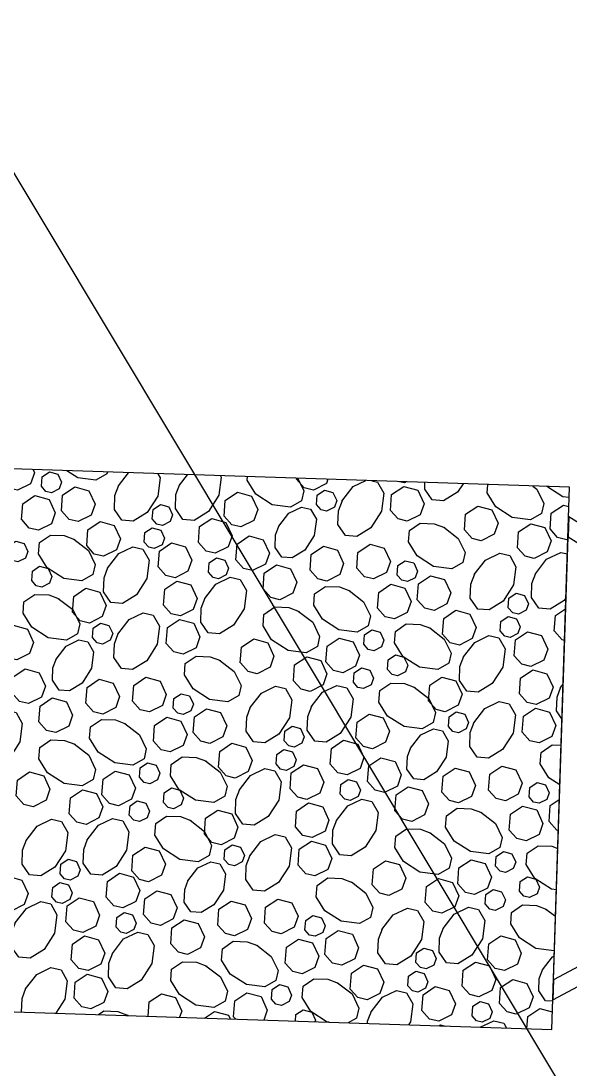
# Model space of a CAD drawing. Header units: feet. Extents: x 10084 to 13321, y 3329 to 8503.
# Drawn here: x 12049.99 to 12060.1, y 6841.64 to 6860.95 of the extents above; entities that cross this region are included whole.
import ezdxf

# ---------------------------------------------------------------- set-up
doc = ezdxf.new("R2010")
doc.units = ezdxf.units.FT
doc.header["$LTSCALE"] = 40
doc.header["$MEASUREMENT"] = 0
for name, color, linetype in [('CONT-L', 55, 'Continuous'), ('INLET', 4, 'Continuous'), ('STORM', 2, 'Continuous')]:
    doc.layers.add(name, color=color, linetype=linetype)

msp = doc.modelspace()

# ---------------------------------------------------------------- linework, layer by layer
at = {"layer": 'CONT-L', "color": 5, "elevation": 558}
msp.add_lwpolyline([(12046.871, 6863.136), (12071.887, 6821.376)], dxfattribs=at)
at = {"layer": 'INLET', "color": 5, "flags": 128}
msp.add_lwpolyline([(12059.796, 6843.278), (12059.784, 6842.909), (12064.347, 6845.346), (12064.773, 6845.332), (12064.897, 6849.063), (12064.47, 6849.077), (12060.078, 6851.81), (12060.066, 6851.441), (12064.458, 6848.708), (12064.359, 6845.715), (12059.796, 6843.278), (12060.066, 6851.441)], dxfattribs=at)
at = {"layer": 'STORM', "color": 5, "flags": 128}
msp.add_lwpolyline([(12040.107, 6853.017), (12039.777, 6843.023), (12059.766, 6842.362), (12060.096, 6852.357)], close=True, dxfattribs=at)
for points in [[(12050.213, 6852.683), (12050.24, 6852.626), (12050.167, 6852.422), (12049.93, 6852.304), (12049.761, 6852.344), (12049.62, 6852.502)], [(12050.367, 6852.375), (12050.38, 6852.55), (12050.514, 6852.641), (12050.669, 6852.598), (12050.738, 6852.45), (12050.695, 6852.328), (12050.553, 6852.257), (12050.451, 6852.281), (12050.367, 6852.375)], [(12051.582, 6852.638), (12051.575, 6852.605), (12051.371, 6852.489), (12051.036, 6852.532), (12050.833, 6852.663)], [(12052.51, 6852.607), (12052.554, 6852.531), (12052.511, 6852.196), (12052.316, 6851.893), (12052.058, 6851.733), (12051.849, 6851.75), (12051.712, 6851.95), (12051.721, 6852.207), (12051.792, 6852.396)], [(12051.786, 6852.383), (12051.972, 6852.625)], [(12053.666, 6852.569), (12053.68, 6852.546), (12053.636, 6852.211), (12053.442, 6851.908), (12053.183, 6851.748), (12052.975, 6851.766), (12052.837, 6851.965), (12052.846, 6852.222), (12052.918, 6852.412)], [(12052.911, 6852.398), (12053.058, 6852.589)], [(12055.089, 6852.522), (12055.2, 6852.292), (12055.158, 6852.108), (12054.954, 6851.992), (12054.618, 6852.035), (12054.316, 6852.23), (12054.156, 6852.488), (12054.161, 6852.553)], [(12050.735, 6851.923), (12050.758, 6852.214), (12050.98, 6852.364), (12051.24, 6852.293), (12051.355, 6852.046), (12051.283, 6851.843), (12051.045, 6851.724), (12050.876, 6851.765), (12050.735, 6851.922)], [(12055.068, 6852.506), (12055.069, 6852.523)], [(12055.643, 6852.504), (12055.615, 6852.426), (12055.378, 6852.307), (12055.209, 6852.348), (12055.068, 6852.506)], [(12056.453, 6852.477), (12056.556, 6852.454), (12056.672, 6852.25), (12056.628, 6851.915), (12056.434, 6851.612), (12056.175, 6851.452), (12055.967, 6851.47), (12055.829, 6851.669), (12055.838, 6851.926), (12055.91, 6852.115)], [(12055.903, 6852.102), (12056.11, 6852.37), (12056.34, 6852.481)], [(12056.795, 6851.931), (12056.817, 6852.223), (12057.04, 6852.373), (12057.299, 6852.302), (12057.414, 6852.055), (12057.342, 6851.852), (12057.105, 6851.733), (12056.936, 6851.774), (12056.795, 6851.931)], [(12057.088, 6852.456), (12057.054, 6852.439), (12056.963, 6852.46)], [(12058.132, 6852.422), (12058.032, 6852.266), (12057.774, 6852.106), (12057.565, 6852.123), (12057.428, 6852.323), (12057.432, 6852.445)], [(12059.419, 6852.379), (12059.493, 6852.322), (12059.619, 6852.061), (12059.577, 6851.876), (12059.373, 6851.76), (12059.038, 6851.803), (12058.735, 6851.998), (12058.576, 6852.256), (12058.588, 6852.407)], [(12060.09, 6852.166), (12059.972, 6852.181), (12059.677, 6852.37)], [(12050.003, 6851.764), (12050.026, 6852.055), (12050.249, 6852.206), (12050.508, 6852.135), (12050.623, 6851.888), (12050.551, 6851.685), (12050.313, 6851.566), (12050.144, 6851.606), (12050.004, 6851.764)], [(12053.731, 6851.824), (12053.753, 6852.115), (12053.977, 6852.266), (12054.236, 6852.195), (12054.351, 6851.948), (12054.279, 6851.744), (12054.041, 6851.626), (12053.872, 6851.666), (12053.731, 6851.824)], [(12055.435, 6852.038), (12055.448, 6852.213), (12055.582, 6852.303), (12055.737, 6852.26), (12055.806, 6852.112), (12055.763, 6851.99), (12055.621, 6851.919), (12055.52, 6851.943), (12055.435, 6852.038)], [(12052.41, 6851.774), (12052.424, 6851.949), (12052.558, 6852.039), (12052.713, 6851.997), (12052.782, 6851.849), (12052.739, 6851.727), (12052.596, 6851.655), (12052.495, 6851.68), (12052.41, 6851.774)], [(12054.739, 6851.639), (12054.925, 6851.88), (12055.16, 6851.993), (12055.326, 6851.956), (12055.431, 6851.772), (12055.392, 6851.47), (12055.217, 6851.198), (12054.984, 6851.054), (12054.796, 6851.07), (12054.673, 6851.249), (12054.681, 6851.48), (12054.745, 6851.651)], [(12058.158, 6851.571), (12058.181, 6851.862), (12058.404, 6852.012), (12058.663, 6851.941), (12058.778, 6851.695), (12058.706, 6851.491), (12058.468, 6851.373), (12058.3, 6851.413), (12058.159, 6851.571)], [(12059.735, 6851.589), (12059.757, 6851.88), (12059.98, 6852.03), (12060.084, 6852.001)], [(12053.26, 6851.34), (12053.282, 6851.632), (12053.506, 6851.782), (12053.765, 6851.711), (12053.88, 6851.464), (12053.808, 6851.261), (12053.57, 6851.142), (12053.401, 6851.182), (12053.26, 6851.34)], [(12051.201, 6851.284), (12051.224, 6851.576), (12051.447, 6851.726), (12051.706, 6851.655), (12051.821, 6851.408), (12051.749, 6851.205), (12051.511, 6851.086), (12051.342, 6851.126), (12051.201, 6851.285)], [(12052.261, 6851.346), (12052.275, 6851.521), (12052.408, 6851.611), (12052.564, 6851.569), (12052.633, 6851.421), (12052.59, 6851.299), (12052.447, 6851.228), (12052.346, 6851.252), (12052.261, 6851.347)], [(12057.777, 6851.621), (12058.045, 6851.415), (12058.171, 6851.154), (12058.129, 6850.969), (12057.925, 6850.853), (12057.59, 6850.896), (12057.287, 6851.091), (12057.128, 6851.349), (12057.145, 6851.558), (12057.344, 6851.695), (12057.601, 6851.686), (12057.791, 6851.614)], [(12059.135, 6851.244), (12059.157, 6851.536), (12059.38, 6851.686), (12059.639, 6851.615), (12059.754, 6851.368), (12059.682, 6851.165), (12059.445, 6851.046), (12059.276, 6851.086), (12059.135, 6851.244)], [(12060.064, 6851.4), (12060.044, 6851.39), (12059.875, 6851.431), (12059.735, 6851.589)], [(12050.965, 6851.402), (12051.233, 6851.195), (12051.359, 6850.934), (12051.317, 6850.749), (12051.113, 6850.633), (12050.778, 6850.676), (12050.475, 6850.871), (12050.315, 6851.129), (12050.333, 6851.338), (12050.532, 6851.475), (12050.789, 6851.467), (12050.979, 6851.395)], [(12053.948, 6851.019), (12053.971, 6851.311), (12054.194, 6851.461), (12054.453, 6851.39), (12054.568, 6851.143), (12054.496, 6850.94), (12054.258, 6850.821), (12054.09, 6850.861), (12053.949, 6851.019)], [(12049.748, 6851.101), (12049.762, 6851.276), (12049.896, 6851.366), (12050.051, 6851.323), (12050.12, 6851.175), (12050.077, 6851.053), (12049.934, 6850.982), (12049.833, 6851.006), (12049.748, 6851.101)], [(12051.586, 6850.867), (12051.793, 6851.134), (12052.054, 6851.26), (12052.238, 6851.218), (12052.354, 6851.014), (12052.311, 6850.679), (12052.117, 6850.376), (12051.859, 6850.217), (12051.649, 6850.234), (12051.512, 6850.433), (12051.521, 6850.69), (12051.593, 6850.88)], [(12052.52, 6850.889), (12052.542, 6851.18), (12052.765, 6851.331), (12053.024, 6851.26), (12053.139, 6851.013), (12053.067, 6850.81), (12052.829, 6850.691), (12052.661, 6850.731), (12052.52, 6850.889)], [(12055.315, 6850.828), (12055.337, 6851.119), (12055.56, 6851.269), (12055.819, 6851.198), (12055.934, 6850.951), (12055.862, 6850.748), (12055.625, 6850.629), (12055.456, 6850.67), (12055.315, 6850.828)], [(12056.174, 6850.865), (12056.197, 6851.157), (12056.42, 6851.307), (12056.679, 6851.236), (12056.794, 6850.989), (12056.722, 6850.786), (12056.484, 6850.667), (12056.315, 6850.708), (12056.175, 6850.865)], [(12053.443, 6850.791), (12053.457, 6850.966), (12053.59, 6851.056), (12053.746, 6851.013), (12053.815, 6850.866), (12053.772, 6850.744), (12053.629, 6850.672), (12053.528, 6850.697), (12053.443, 6850.791)], [(12056.921, 6850.739), (12056.934, 6850.914), (12057.068, 6851.004), (12057.224, 6850.962), (12057.293, 6850.814), (12057.249, 6850.691), (12057.107, 6850.62), (12057.006, 6850.644), (12056.921, 6850.739)], [(12058.34, 6850.747), (12058.547, 6851.014), (12058.808, 6851.141), (12058.992, 6851.098), (12059.108, 6850.894), (12059.065, 6850.559), (12058.871, 6850.256), (12058.612, 6850.097), (12058.403, 6850.114), (12058.266, 6850.314), (12058.275, 6850.57), (12058.347, 6850.76)], [(12059.466, 6850.762), (12059.672, 6851.03), (12059.933, 6851.156), (12060.056, 6851.128)], [(12050.188, 6850.638), (12050.201, 6850.813), (12050.335, 6850.903), (12050.491, 6850.86), (12050.56, 6850.712), (12050.517, 6850.59), (12050.374, 6850.519), (12050.273, 6850.543), (12050.188, 6850.638)], [(12054.45, 6850.485), (12054.472, 6850.776), (12054.695, 6850.926), (12054.954, 6850.855), (12055.069, 6850.608), (12054.997, 6850.405), (12054.76, 6850.286), (12054.591, 6850.327), (12054.45, 6850.485)], [(12052.617, 6850.186), (12052.639, 6850.477), (12052.862, 6850.628), (12053.121, 6850.557), (12053.236, 6850.31), (12053.164, 6850.106), (12052.926, 6849.988), (12052.758, 6850.028), (12052.617, 6850.186)], [(12053.375, 6850.305), (12053.581, 6850.573), (12053.842, 6850.699), (12054.027, 6850.657), (12054.143, 6850.453), (12054.1, 6850.118), (12053.905, 6849.815), (12053.647, 6849.655), (12053.438, 6849.672), (12053.301, 6849.872), (12053.31, 6850.128), (12053.381, 6850.318)], [(12057.29, 6850.286), (12057.312, 6850.577), (12057.535, 6850.728), (12057.794, 6850.657), (12057.909, 6850.41), (12057.837, 6850.207), (12057.6, 6850.088), (12057.431, 6850.128), (12057.29, 6850.286)], [(12060.029, 6850.323), (12059.996, 6850.272), (12059.738, 6850.112), (12059.529, 6850.129), (12059.392, 6850.329), (12059.4, 6850.585), (12059.472, 6850.775)], [(12050.941, 6850.055), (12050.963, 6850.346), (12051.186, 6850.496), (12051.445, 6850.425), (12051.561, 6850.178), (12051.488, 6849.975), (12051.251, 6849.856), (12051.082, 6849.897), (12050.941, 6850.055)], [(12056.033, 6850.455), (12056.3, 6850.248), (12056.427, 6849.988), (12056.385, 6849.803), (12056.181, 6849.687), (12055.845, 6849.73), (12055.543, 6849.925), (12055.383, 6850.183), (12055.4, 6850.392), (12055.6, 6850.529), (12055.856, 6850.52), (12056.046, 6850.449)], [(12056.558, 6850.128), (12056.58, 6850.419), (12056.803, 6850.569), (12057.062, 6850.498), (12057.177, 6850.251), (12057.105, 6850.048), (12056.868, 6849.93), (12056.699, 6849.97), (12056.558, 6850.128)], [(12050.679, 6850.309), (12050.947, 6850.102), (12051.073, 6849.841), (12051.03, 6849.657), (12050.827, 6849.541), (12050.491, 6849.584), (12050.188, 6849.779), (12050.029, 6850.037), (12050.046, 6850.246), (12050.246, 6850.383), (12050.502, 6850.374), (12050.692, 6850.302)], [(12058.965, 6850.138), (12058.978, 6850.313), (12059.112, 6850.403), (12059.267, 6850.36), (12059.336, 6850.212), (12059.293, 6850.09), (12059.151, 6850.019), (12059.049, 6850.043), (12058.965, 6850.138)], [(12051.776, 6849.651), (12051.983, 6849.919), (12052.244, 6850.045), (12052.428, 6850.003), (12052.544, 6849.799), (12052.501, 6849.464), (12052.307, 6849.161), (12052.048, 6849.001), (12051.84, 6849.019), (12051.702, 6849.218), (12051.711, 6849.475), (12051.783, 6849.665)], [(12055.098, 6850.077), (12055.366, 6849.871), (12055.492, 6849.61), (12055.45, 6849.425), (12055.246, 6849.309), (12054.911, 6849.352), (12054.608, 6849.547), (12054.449, 6849.805), (12054.466, 6850.014), (12054.665, 6850.151), (12054.922, 6850.142), (12055.112, 6850.071)], [(12057.755, 6849.648), (12057.778, 6849.94), (12058.001, 6850.09), (12058.26, 6850.019), (12058.375, 6849.772), (12058.303, 6849.569), (12058.066, 6849.45), (12057.897, 6849.49), (12057.756, 6849.648)], [(12059.814, 6849.704), (12059.837, 6849.995), (12060.022, 6850.12)], [(12051.308, 6849.587), (12051.321, 6849.762), (12051.455, 6849.852), (12051.61, 6849.809), (12051.68, 6849.661), (12051.636, 6849.539), (12051.494, 6849.468), (12051.392, 6849.492), (12051.308, 6849.587)], [(12052.668, 6849.481), (12052.69, 6849.772), (12052.913, 6849.922), (12053.172, 6849.851), (12053.287, 6849.604), (12053.215, 6849.401), (12052.978, 6849.283), (12052.809, 6849.323), (12052.668, 6849.481)], [(12057.52, 6849.765), (12057.788, 6849.559), (12057.914, 6849.298), (12057.871, 6849.113), (12057.667, 6848.997), (12057.332, 6849.04), (12057.03, 6849.235), (12056.87, 6849.493), (12056.887, 6849.702), (12057.087, 6849.839), (12057.343, 6849.83), (12057.533, 6849.759)], [(12058.815, 6849.71), (12058.829, 6849.885), (12058.962, 6849.975), (12059.118, 6849.932), (12059.187, 6849.784), (12059.144, 6849.663), (12059.001, 6849.591), (12058.9, 6849.615), (12058.815, 6849.71)], [(12049.604, 6849.373), (12049.626, 6849.664), (12049.849, 6849.815), (12050.109, 6849.743), (12050.224, 6849.497), (12050.151, 6849.293), (12049.914, 6849.175), (12049.745, 6849.215), (12049.604, 6849.373)], [(12056.303, 6849.465), (12056.316, 6849.639), (12056.45, 6849.729), (12056.605, 6849.687), (12056.674, 6849.539), (12056.631, 6849.417), (12056.489, 6849.346), (12056.387, 6849.37), (12056.303, 6849.464)], [(12059.074, 6849.253), (12059.096, 6849.544), (12059.319, 6849.694), (12059.578, 6849.623), (12059.694, 6849.376), (12059.621, 6849.173), (12059.384, 6849.054), (12059.215, 6849.095), (12059.074, 6849.253)], [(12060.003, 6849.535), (12059.956, 6849.546), (12059.815, 6849.704)], [(12050.638, 6849.19), (12050.824, 6849.431), (12051.059, 6849.544), (12051.225, 6849.507), (12051.329, 6849.323), (12051.29, 6849.021), (12051.115, 6848.749), (12050.883, 6848.605), (12050.695, 6848.621), (12050.571, 6848.8), (12050.579, 6849.031), (12050.644, 6849.202)], [(12054.031, 6849.12), (12054.054, 6849.411), (12054.277, 6849.562), (12054.536, 6849.49), (12054.651, 6849.244), (12054.579, 6849.04), (12054.341, 6848.922), (12054.173, 6848.962), (12054.032, 6849.12)], [(12055.608, 6849.138), (12055.63, 6849.429), (12055.853, 6849.579), (12056.112, 6849.508), (12056.227, 6849.261), (12056.155, 6849.058), (12055.917, 6848.939), (12055.748, 6848.98), (12055.608, 6849.138)], [(12058.14, 6849.23), (12058.347, 6849.498), (12058.608, 6849.624), (12058.793, 6849.582), (12058.909, 6849.378), (12058.866, 6849.042), (12058.671, 6848.74), (12058.413, 6848.58), (12058.204, 6848.597), (12058.067, 6848.797), (12058.075, 6849.053), (12058.147, 6849.243)], [(12056.742, 6849.002), (12056.756, 6849.176), (12056.89, 6849.267), (12057.045, 6849.224), (12057.114, 6849.076), (12057.071, 6848.954), (12056.928, 6848.883), (12056.827, 6848.907), (12056.743, 6849.002)], [(12053.65, 6849.17), (12053.918, 6848.964), (12054.044, 6848.703), (12054.002, 6848.518), (12053.798, 6848.402), (12053.463, 6848.445), (12053.16, 6848.64), (12053.001, 6848.898), (12053.018, 6849.107), (12053.217, 6849.244), (12053.474, 6849.235), (12053.664, 6849.163)], [(12055.008, 6848.793), (12055.03, 6849.085), (12055.253, 6849.235), (12055.512, 6849.164), (12055.627, 6848.917), (12055.555, 6848.714), (12055.318, 6848.595), (12055.149, 6848.635), (12055.008, 6848.793)], [(12049.821, 6848.568), (12049.844, 6848.859), (12050.067, 6849.01), (12050.326, 6848.939), (12050.441, 6848.692), (12050.369, 6848.489), (12050.131, 6848.37), (12049.962, 6848.41), (12049.821, 6848.568)], [(12056.113, 6848.765), (12056.126, 6848.94), (12056.26, 6849.03), (12056.415, 6848.988), (12056.485, 6848.839), (12056.441, 6848.718), (12056.299, 6848.646), (12056.198, 6848.67), (12056.113, 6848.765)], [(12059.171, 6848.55), (12059.193, 6848.841), (12059.416, 6848.991), (12059.676, 6848.92), (12059.791, 6848.673), (12059.718, 6848.47), (12059.481, 6848.351), (12059.312, 6848.392), (12059.171, 6848.55)], [(12051.188, 6848.377), (12051.21, 6848.668), (12051.433, 6848.818), (12051.692, 6848.747), (12051.807, 6848.501), (12051.735, 6848.297), (12051.497, 6848.178), (12051.328, 6848.219), (12051.188, 6848.377)], [(12052.047, 6848.415), (12052.07, 6848.706), (12052.292, 6848.856), (12052.552, 6848.785), (12052.667, 6848.538), (12052.595, 6848.335), (12052.357, 6848.216), (12052.188, 6848.257), (12052.047, 6848.415)], [(12054.213, 6848.296), (12054.419, 6848.564), (12054.681, 6848.69), (12054.865, 6848.647), (12054.981, 6848.443), (12054.938, 6848.108), (12054.743, 6847.806), (12054.485, 6847.646), (12054.276, 6847.663), (12054.139, 6847.863), (12054.148, 6848.119), (12054.219, 6848.309)], [(12055.338, 6848.311), (12055.545, 6848.579), (12055.806, 6848.705), (12055.991, 6848.663), (12056.107, 6848.459), (12056.064, 6848.123), (12055.869, 6847.821), (12055.611, 6847.661), (12055.402, 6847.678), (12055.264, 6847.878), (12055.273, 6848.134), (12055.345, 6848.324)], [(12057.233, 6848.673), (12057.501, 6848.466), (12057.627, 6848.205), (12057.585, 6848.02), (12057.381, 6847.904), (12057.046, 6847.948), (12056.743, 6848.142), (12056.583, 6848.4), (12056.601, 6848.609), (12056.8, 6848.747), (12057.057, 6848.738), (12057.246, 6848.666)], [(12057.495, 6848.418), (12057.518, 6848.71), (12057.741, 6848.86), (12058, 6848.789), (12058.115, 6848.542), (12058.043, 6848.339), (12057.805, 6848.22), (12057.636, 6848.26), (12057.496, 6848.419)], [(12059.955, 6848.09), (12059.855, 6848.235), (12059.864, 6848.492), (12059.936, 6848.682)], [(12059.929, 6848.668), (12059.976, 6848.73)], [(12052.794, 6848.288), (12052.808, 6848.463), (12052.941, 6848.553), (12053.096, 6848.511), (12053.166, 6848.363), (12053.122, 6848.24), (12052.98, 6848.169), (12052.879, 6848.193), (12052.794, 6848.288)], [(12050.323, 6848.034), (12050.345, 6848.325), (12050.568, 6848.475), (12050.827, 6848.404), (12050.942, 6848.157), (12050.87, 6847.954), (12050.633, 6847.835), (12050.464, 6847.876), (12050.323, 6848.034)], [(12058.331, 6848.015), (12058.537, 6848.282), (12058.798, 6848.408), (12058.983, 6848.367), (12059.099, 6848.163), (12059.056, 6847.827), (12058.861, 6847.525), (12058.603, 6847.365), (12058.394, 6847.382), (12058.257, 6847.582), (12058.265, 6847.838), (12058.337, 6848.028)], [(12049.247, 6847.854), (12049.454, 6848.122), (12049.715, 6848.248), (12049.9, 6848.206), (12050.016, 6848.002), (12049.973, 6847.667), (12049.778, 6847.364), (12049.52, 6847.204), (12049.311, 6847.221), (12049.174, 6847.421), (12049.182, 6847.677), (12049.254, 6847.867)], [(12052.431, 6847.677), (12052.453, 6847.968), (12052.676, 6848.118), (12052.935, 6848.047), (12053.05, 6847.8), (12052.978, 6847.597), (12052.74, 6847.479), (12052.572, 6847.519), (12052.431, 6847.677)], [(12053.163, 6847.835), (12053.185, 6848.127), (12053.408, 6848.277), (12053.667, 6848.206), (12053.782, 6847.959), (12053.71, 6847.756), (12053.472, 6847.637), (12053.304, 6847.677), (12053.163, 6847.835)], [(12056.158, 6847.736), (12056.181, 6848.028), (12056.404, 6848.178), (12056.663, 6848.107), (12056.778, 6847.86), (12056.706, 6847.657), (12056.468, 6847.538), (12056.299, 6847.579), (12056.158, 6847.737)], [(12057.862, 6847.951), (12057.875, 6848.126), (12058.009, 6848.216), (12058.165, 6848.173), (12058.234, 6848.025), (12058.19, 6847.903), (12058.048, 6847.832), (12057.947, 6847.856), (12057.862, 6847.951)], [(12059.222, 6847.844), (12059.244, 6848.136), (12059.467, 6848.286), (12059.727, 6848.215), (12059.842, 6847.968), (12059.77, 6847.765), (12059.532, 6847.646), (12059.363, 6847.686), (12059.222, 6847.844)], [(12051.906, 6848.004), (12052.173, 6847.797), (12052.299, 6847.537), (12052.258, 6847.352), (12052.054, 6847.236), (12051.718, 6847.279), (12051.415, 6847.474), (12051.256, 6847.732), (12051.273, 6847.941), (12051.473, 6848.078), (12051.729, 6848.069), (12051.919, 6847.998)], [(12054.837, 6847.687), (12054.851, 6847.862), (12054.985, 6847.952), (12055.14, 6847.909), (12055.209, 6847.761), (12055.166, 6847.639), (12055.024, 6847.568), (12054.922, 6847.592), (12054.838, 6847.687)], [(12057.166, 6847.552), (12057.353, 6847.793), (12057.587, 6847.906), (12057.754, 6847.868), (12057.858, 6847.685), (12057.819, 6847.383), (12057.644, 6847.111), (12057.411, 6846.967), (12057.224, 6846.982), (12057.1, 6847.162), (12057.108, 6847.393), (12057.173, 6847.564)], [(12050.971, 6847.627), (12051.239, 6847.42), (12051.365, 6847.159), (12051.323, 6846.974), (12051.119, 6846.858), (12050.784, 6846.901), (12050.481, 6847.096), (12050.322, 6847.354), (12050.338, 6847.563), (12050.538, 6847.7), (12050.795, 6847.691), (12050.985, 6847.62)], [(12053.628, 6847.197), (12053.651, 6847.489), (12053.874, 6847.639), (12054.133, 6847.568), (12054.248, 6847.321), (12054.176, 6847.118), (12053.938, 6846.999), (12053.769, 6847.039), (12053.629, 6847.197)], [(12054.688, 6847.259), (12054.702, 6847.434), (12054.835, 6847.524), (12054.991, 6847.482), (12055.06, 6847.334), (12055.017, 6847.212), (12054.874, 6847.14), (12054.773, 6847.164), (12054.688, 6847.259)], [(12055.688, 6847.253), (12055.71, 6847.544), (12055.933, 6847.695), (12056.192, 6847.624), (12056.307, 6847.377), (12056.235, 6847.173), (12055.997, 6847.055), (12055.828, 6847.095), (12055.688, 6847.253)], [(12059.915, 6846.874), (12059.715, 6847.003), (12059.555, 6847.262), (12059.572, 6847.47), (12059.772, 6847.608), (12059.939, 6847.602)], [(12053.392, 6847.315), (12053.66, 6847.108), (12053.786, 6846.847), (12053.744, 6846.662), (12053.54, 6846.546), (12053.205, 6846.589), (12052.902, 6846.784), (12052.743, 6847.042), (12052.76, 6847.251), (12052.96, 6847.388), (12053.216, 6847.379), (12053.406, 6847.308)], [(12056.376, 6846.932), (12056.398, 6847.223), (12056.621, 6847.373), (12056.88, 6847.302), (12056.995, 6847.056), (12056.923, 6846.852), (12056.686, 6846.733), (12056.517, 6846.774), (12056.376, 6846.932)], [(12052.176, 6847.014), (12052.189, 6847.188), (12052.323, 6847.279), (12052.478, 6847.236), (12052.547, 6847.088), (12052.504, 6846.966), (12052.362, 6846.895), (12052.26, 6846.919), (12052.176, 6847.014)], [(12054.013, 6846.779), (12054.22, 6847.047), (12054.481, 6847.173), (12054.666, 6847.131), (12054.781, 6846.927), (12054.739, 6846.592), (12054.544, 6846.289), (12054.286, 6846.129), (12054.077, 6846.146), (12053.94, 6846.346), (12053.948, 6846.603), (12054.02, 6846.793)], [(12054.947, 6846.802), (12054.969, 6847.093), (12055.192, 6847.243), (12055.451, 6847.172), (12055.567, 6846.925), (12055.495, 6846.722), (12055.257, 6846.604), (12055.088, 6846.644), (12054.947, 6846.802)], [(12057.742, 6846.74), (12057.764, 6847.032), (12057.987, 6847.182), (12058.246, 6847.111), (12058.362, 6846.864), (12058.29, 6846.661), (12058.052, 6846.542), (12057.883, 6846.583), (12057.742, 6846.741)], [(12058.602, 6846.778), (12058.624, 6847.07), (12058.847, 6847.22), (12059.106, 6847.149), (12059.221, 6846.902), (12059.149, 6846.699), (12058.912, 6846.58), (12058.743, 6846.62), (12058.602, 6846.778)], [(12049.904, 6846.669), (12049.927, 6846.96), (12050.15, 6847.111), (12050.409, 6847.04), (12050.524, 6846.793), (12050.452, 6846.589), (12050.214, 6846.471), (12050.045, 6846.511), (12049.905, 6846.669)], [(12051.48, 6846.687), (12051.503, 6846.978), (12051.726, 6847.128), (12051.985, 6847.057), (12052.1, 6846.81), (12052.028, 6846.607), (12051.79, 6846.488), (12051.621, 6846.529), (12051.48, 6846.687)], [(12055.87, 6846.704), (12055.884, 6846.879), (12056.018, 6846.969), (12056.173, 6846.926), (12056.242, 6846.778), (12056.199, 6846.656), (12056.056, 6846.585), (12055.955, 6846.609), (12055.871, 6846.704)], [(12050.881, 6846.342), (12050.903, 6846.634), (12051.126, 6846.784), (12051.385, 6846.713), (12051.5, 6846.466), (12051.428, 6846.263), (12051.191, 6846.144), (12051.022, 6846.184), (12050.881, 6846.342)], [(12052.615, 6846.551), (12052.629, 6846.725), (12052.763, 6846.816), (12052.918, 6846.773), (12052.987, 6846.625), (12052.944, 6846.503), (12052.801, 6846.432), (12052.7, 6846.456), (12052.615, 6846.551)], [(12056.877, 6846.397), (12056.9, 6846.689), (12057.123, 6846.839), (12057.381, 6846.768), (12057.497, 6846.521), (12057.425, 6846.318), (12057.187, 6846.199), (12057.018, 6846.239), (12056.877, 6846.397)], [(12059.348, 6846.652), (12059.362, 6846.827), (12059.495, 6846.917), (12059.651, 6846.874), (12059.72, 6846.726), (12059.677, 6846.604), (12059.534, 6846.533), (12059.433, 6846.557), (12059.348, 6846.652)], [(12051.986, 6846.314), (12051.999, 6846.489), (12052.133, 6846.579), (12052.288, 6846.537), (12052.358, 6846.388), (12052.314, 6846.267), (12052.172, 6846.195), (12052.071, 6846.22), (12051.986, 6846.314)], [(12055.802, 6846.218), (12056.008, 6846.485), (12056.27, 6846.611), (12056.454, 6846.569), (12056.57, 6846.365), (12056.527, 6846.03), (12056.332, 6845.727), (12056.074, 6845.568), (12055.865, 6845.585), (12055.728, 6845.784), (12055.737, 6846.041), (12055.809, 6846.231)], [(12059.717, 6846.199), (12059.739, 6846.49), (12059.906, 6846.602)], [(12053.368, 6845.967), (12053.39, 6846.259), (12053.614, 6846.409), (12053.873, 6846.338), (12053.988, 6846.091), (12053.916, 6845.888), (12053.678, 6845.769), (12053.509, 6845.809), (12053.368, 6845.968)], [(12055.044, 6846.099), (12055.067, 6846.39), (12055.289, 6846.54), (12055.548, 6846.469), (12055.664, 6846.222), (12055.591, 6846.019), (12055.354, 6845.901), (12055.185, 6845.941), (12055.044, 6846.099)], [(12058.46, 6846.368), (12058.728, 6846.161), (12058.854, 6845.9), (12058.812, 6845.716), (12058.608, 6845.6), (12058.273, 6845.643), (12057.97, 6845.837), (12057.81, 6846.095), (12057.827, 6846.304), (12058.027, 6846.442), (12058.284, 6846.433), (12058.474, 6846.361)], [(12058.985, 6846.04), (12059.007, 6846.332), (12059.23, 6846.482), (12059.489, 6846.411), (12059.605, 6846.164), (12059.533, 6845.961), (12059.295, 6845.842), (12059.126, 6845.882), (12058.985, 6846.04)], [(12050.086, 6845.845), (12050.292, 6846.113), (12050.553, 6846.239), (12050.738, 6846.196), (12050.854, 6845.993), (12050.811, 6845.657), (12050.616, 6845.355), (12050.358, 6845.195), (12050.149, 6845.212), (12050.012, 6845.412), (12050.021, 6845.668), (12050.093, 6845.858)], [(12051.211, 6845.86), (12051.418, 6846.128), (12051.679, 6846.254), (12051.864, 6846.212), (12051.98, 6846.008), (12051.936, 6845.672), (12051.742, 6845.37), (12051.484, 6845.21), (12051.275, 6845.227), (12051.138, 6845.427), (12051.146, 6845.683), (12051.218, 6845.873)], [(12053.106, 6846.222), (12053.374, 6846.015), (12053.5, 6845.754), (12053.458, 6845.569), (12053.254, 6845.453), (12052.919, 6845.497), (12052.616, 6845.691), (12052.456, 6845.949), (12052.474, 6846.158), (12052.673, 6846.296), (12052.93, 6846.287), (12053.12, 6846.215)], [(12059.887, 6846.034), (12059.858, 6846.041), (12059.717, 6846.199)], [(12057.525, 6845.99), (12057.793, 6845.784), (12057.919, 6845.522), (12057.877, 6845.338), (12057.673, 6845.222), (12057.338, 6845.265), (12057.035, 6845.46), (12056.876, 6845.718), (12056.893, 6845.927), (12057.093, 6846.064), (12057.349, 6846.055), (12057.539, 6845.983)], [(12054.203, 6845.564), (12054.41, 6845.832), (12054.671, 6845.958), (12054.856, 6845.916), (12054.972, 6845.712), (12054.928, 6845.377), (12054.734, 6845.074), (12054.476, 6844.914), (12054.267, 6844.931), (12054.13, 6845.131), (12054.138, 6845.388), (12054.21, 6845.577)], [(12055.095, 6845.393), (12055.117, 6845.685), (12055.34, 6845.835), (12055.599, 6845.764), (12055.715, 6845.517), (12055.642, 6845.314), (12055.405, 6845.195), (12055.236, 6845.236), (12055.095, 6845.393)], [(12052.031, 6845.285), (12052.054, 6845.577), (12052.276, 6845.727), (12052.536, 6845.656), (12052.651, 6845.409), (12052.579, 6845.206), (12052.341, 6845.087), (12052.172, 6845.128), (12052.031, 6845.286)], [(12053.735, 6845.5), (12053.748, 6845.675), (12053.882, 6845.765), (12054.037, 6845.722), (12054.107, 6845.574), (12054.063, 6845.452), (12053.921, 6845.381), (12053.819, 6845.405), (12053.735, 6845.5)], [(12058.73, 6845.377), (12058.743, 6845.552), (12058.877, 6845.642), (12059.033, 6845.6), (12059.102, 6845.451), (12059.058, 6845.33), (12058.916, 6845.258), (12058.814, 6845.283), (12058.73, 6845.377)], [(12059.851, 6844.941), (12059.759, 6844.953), (12059.457, 6845.148), (12059.297, 6845.406), (12059.314, 6845.615), (12059.514, 6845.752), (12059.771, 6845.743), (12059.876, 6845.703)], [(12050.71, 6845.236), (12050.724, 6845.411), (12050.858, 6845.501), (12051.013, 6845.459), (12051.082, 6845.31), (12051.039, 6845.189), (12050.896, 6845.117), (12050.795, 6845.141), (12050.71, 6845.236)], [(12053.065, 6845.103), (12053.251, 6845.344), (12053.486, 6845.457), (12053.652, 6845.419), (12053.757, 6845.236), (12053.718, 6844.934), (12053.542, 6844.661), (12053.31, 6844.518), (12053.122, 6844.533), (12052.998, 6844.713), (12053.006, 6844.944), (12053.071, 6845.115)], [(12056.459, 6845.033), (12056.481, 6845.324), (12056.704, 6845.474), (12056.963, 6845.403), (12057.078, 6845.156), (12057.006, 6844.953), (12056.769, 6844.834), (12056.6, 6844.875), (12056.459, 6845.033)], [(12058.035, 6845.05), (12058.057, 6845.342), (12058.28, 6845.492), (12058.539, 6845.421), (12058.654, 6845.174), (12058.582, 6844.971), (12058.344, 6844.852), (12058.176, 6844.892), (12058.035, 6845.05)], [(12051.56, 6844.802), (12051.583, 6845.093), (12051.806, 6845.244), (12052.065, 6845.173), (12052.18, 6844.926), (12052.108, 6844.723), (12051.87, 6844.604), (12051.701, 6844.644), (12051.561, 6844.802)], [(12049.501, 6844.746), (12049.524, 6845.038), (12049.747, 6845.188), (12050.006, 6845.117), (12050.121, 6844.87), (12050.049, 6844.667), (12049.811, 6844.548), (12049.642, 6844.588), (12049.501, 6844.746)], [(12050.561, 6844.808), (12050.575, 6844.983), (12050.708, 6845.073), (12050.864, 6845.031), (12050.933, 6844.883), (12050.89, 6844.761), (12050.747, 6844.689), (12050.646, 6844.714), (12050.561, 6844.808)], [(12056.077, 6845.083), (12056.345, 6844.876), (12056.471, 6844.615), (12056.429, 6844.43), (12056.226, 6844.315), (12055.89, 6844.358), (12055.587, 6844.552), (12055.428, 6844.811), (12055.445, 6845.019), (12055.645, 6845.157), (12055.901, 6845.148), (12056.091, 6845.076)], [(12057.435, 6844.706), (12057.457, 6844.997), (12057.68, 6845.148), (12057.94, 6845.076), (12058.055, 6844.83), (12057.983, 6844.626), (12057.745, 6844.508), (12057.576, 6844.548), (12057.435, 6844.706)], [(12059.17, 6844.914), (12059.183, 6845.089), (12059.317, 6845.179), (12059.472, 6845.137), (12059.542, 6844.989), (12059.498, 6844.867), (12059.356, 6844.796), (12059.254, 6844.819), (12059.17, 6844.914)], [(12052.249, 6844.481), (12052.271, 6844.772), (12052.494, 6844.923), (12052.753, 6844.852), (12052.868, 6844.605), (12052.796, 6844.402), (12052.559, 6844.283), (12052.389, 6844.323), (12052.249, 6844.481)], [(12058.54, 6844.678), (12058.554, 6844.853), (12058.687, 6844.943), (12058.843, 6844.9), (12058.912, 6844.752), (12058.869, 6844.63), (12058.726, 6844.559), (12058.625, 6844.583), (12058.54, 6844.678)], [(12049.886, 6844.328), (12050.093, 6844.596), (12050.354, 6844.722), (12050.539, 6844.68), (12050.654, 6844.476), (12050.611, 6844.141), (12050.417, 6843.838), (12050.158, 6843.678), (12049.95, 6843.696), (12049.812, 6843.895), (12049.821, 6844.152), (12049.893, 6844.342)], [(12050.82, 6844.351), (12050.842, 6844.642), (12051.065, 6844.792), (12051.324, 6844.722), (12051.44, 6844.474), (12051.367, 6844.271), (12051.13, 6844.153), (12050.961, 6844.193), (12050.82, 6844.351)], [(12053.615, 6844.29), (12053.637, 6844.581), (12053.86, 6844.731), (12054.119, 6844.66), (12054.234, 6844.413), (12054.162, 6844.21), (12053.925, 6844.091), (12053.756, 6844.132), (12053.615, 6844.29)], [(12054.475, 6844.327), (12054.497, 6844.619), (12054.72, 6844.769), (12054.979, 6844.698), (12055.094, 6844.451), (12055.022, 6844.248), (12054.784, 6844.129), (12054.616, 6844.169), (12054.475, 6844.327)], [(12059.814, 6843.82), (12059.808, 6843.817), (12059.473, 6843.86), (12059.17, 6844.055), (12059.011, 6844.313), (12059.028, 6844.522), (12059.228, 6844.659), (12059.484, 6844.651), (12059.674, 6844.579)], [(12051.743, 6844.253), (12051.757, 6844.428), (12051.891, 6844.518), (12052.046, 6844.475), (12052.115, 6844.327), (12052.072, 6844.205), (12051.929, 6844.134), (12051.828, 6844.158), (12051.743, 6844.253)], [(12055.221, 6844.201), (12055.235, 6844.376), (12055.368, 6844.466), (12055.524, 6844.423), (12055.593, 6844.275), (12055.55, 6844.153), (12055.407, 6844.082), (12055.306, 6844.106), (12055.221, 6844.201)], [(12056.64, 6844.209), (12056.847, 6844.476), (12057.108, 6844.602), (12057.292, 6844.56), (12057.408, 6844.356), (12057.365, 6844.021), (12057.171, 6843.718), (12056.913, 6843.559), (12056.704, 6843.576), (12056.566, 6843.775), (12056.575, 6844.032), (12056.647, 6844.222)], [(12057.766, 6844.224), (12057.972, 6844.491), (12058.234, 6844.617), (12058.418, 6844.575), (12058.534, 6844.372), (12058.491, 6844.036), (12058.296, 6843.733), (12058.038, 6843.574), (12057.829, 6843.591), (12057.692, 6843.791), (12057.701, 6844.047), (12057.772, 6844.237)], [(12059.66, 6844.585), (12059.835, 6844.451)], [(12052.75, 6843.946), (12052.772, 6844.238), (12052.995, 6844.388), (12053.254, 6844.317), (12053.37, 6844.07), (12053.297, 6843.867), (12053.06, 6843.748), (12052.891, 6843.788), (12052.75, 6843.946)], [(12050.917, 6843.648), (12050.939, 6843.939), (12051.162, 6844.089), (12051.421, 6844.018), (12051.536, 6843.771), (12051.464, 6843.568), (12051.227, 6843.45), (12051.058, 6843.49), (12050.917, 6843.648)], [(12051.675, 6843.767), (12051.881, 6844.034), (12052.142, 6844.16), (12052.327, 6844.118), (12052.443, 6843.914), (12052.4, 6843.579), (12052.205, 6843.276), (12051.947, 6843.117), (12051.738, 6843.134), (12051.601, 6843.334), (12051.61, 6843.59), (12051.682, 6843.78)], [(12055.59, 6843.748), (12055.612, 6844.039), (12055.835, 6844.19), (12056.094, 6844.119), (12056.21, 6843.872), (12056.137, 6843.669), (12055.9, 6843.55), (12055.731, 6843.59), (12055.59, 6843.748)], [(12058.586, 6843.649), (12058.608, 6843.941), (12058.831, 6844.091), (12059.09, 6844.02), (12059.205, 6843.773), (12059.133, 6843.57), (12058.896, 6843.451), (12058.727, 6843.491), (12058.586, 6843.649)], [(12054.333, 6843.917), (12054.601, 6843.71), (12054.727, 6843.449), (12054.685, 6843.265), (12054.481, 6843.149), (12054.146, 6843.192), (12053.843, 6843.386), (12053.683, 6843.645), (12053.7, 6843.853), (12053.9, 6843.991), (12054.157, 6843.982), (12054.347, 6843.91)], [(12054.858, 6843.59), (12054.88, 6843.881), (12055.103, 6844.031), (12055.362, 6843.96), (12055.478, 6843.713), (12055.406, 6843.51), (12055.168, 6843.391), (12054.999, 6843.431), (12054.858, 6843.589)], [(12057.265, 6843.6), (12057.278, 6843.775), (12057.412, 6843.865), (12057.568, 6843.822), (12057.637, 6843.674), (12057.594, 6843.552), (12057.451, 6843.481), (12057.349, 6843.505), (12057.265, 6843.6)], [(12059.594, 6843.464), (12059.78, 6843.705), (12059.811, 6843.72)], [(12050.076, 6843.113), (12050.283, 6843.381), (12050.544, 6843.507), (12050.729, 6843.465), (12050.844, 6843.261), (12050.801, 6842.926), (12050.633, 6842.664)], [(12053.398, 6843.539), (12053.666, 6843.333), (12053.792, 6843.071), (12053.75, 6842.887), (12053.546, 6842.771), (12053.211, 6842.814), (12052.908, 6843.009), (12052.749, 6843.267), (12052.766, 6843.476), (12052.966, 6843.613), (12053.222, 6843.604), (12053.412, 6843.533)], [(12056.056, 6843.11), (12056.078, 6843.401), (12056.301, 6843.551), (12056.56, 6843.48), (12056.675, 6843.234), (12056.603, 6843.03), (12056.366, 6842.912), (12056.197, 6842.952), (12056.056, 6843.11)], [(12058.115, 6843.166), (12058.137, 6843.457), (12058.36, 6843.607), (12058.619, 6843.536), (12058.734, 6843.289), (12058.662, 6843.086), (12058.424, 6842.968), (12058.256, 6843.008), (12058.115, 6843.166)], [(12059.783, 6842.884), (12059.651, 6842.895), (12059.527, 6843.075), (12059.535, 6843.306), (12059.6, 6843.477)], [(12050.968, 6842.943), (12050.99, 6843.234), (12051.213, 6843.384), (12051.472, 6843.313), (12051.588, 6843.066), (12051.515, 6842.863), (12051.278, 6842.744), (12051.109, 6842.785), (12050.968, 6842.943)], [(12055.667, 6842.497), (12055.632, 6842.502), (12055.33, 6842.697), (12055.17, 6842.955), (12055.187, 6843.164), (12055.387, 6843.301), (12055.643, 6843.292), (12055.834, 6843.22)], [(12057.116, 6843.172), (12057.129, 6843.347), (12057.263, 6843.437), (12057.418, 6843.394), (12057.487, 6843.246), (12057.444, 6843.124), (12057.301, 6843.053), (12057.2, 6843.077), (12057.116, 6843.172)], [(12058.803, 6842.845), (12058.825, 6843.136), (12059.048, 6843.286), (12059.307, 6843.215), (12059.423, 6842.968), (12059.351, 6842.765), (12059.113, 6842.646), (12058.944, 6842.687), (12058.803, 6842.845)], [(12050.003, 6842.685), (12050.011, 6842.937), (12050.083, 6843.127)], [(12054.603, 6842.926), (12054.616, 6843.101), (12054.75, 6843.191), (12054.906, 6843.149), (12054.975, 6843), (12054.932, 6842.879), (12054.789, 6842.807), (12054.687, 6842.832), (12054.603, 6842.926)], [(12055.82, 6843.227), (12056.088, 6843.021), (12056.214, 6842.759), (12056.172, 6842.575), (12056.015, 6842.486)], [(12056.441, 6842.692), (12056.647, 6842.959), (12056.908, 6843.086), (12057.093, 6843.043), (12057.209, 6842.84), (12057.166, 6842.504), (12057.13, 6842.449)], [(12057.374, 6842.714), (12057.397, 6843.006), (12057.62, 6843.156), (12057.879, 6843.085), (12057.994, 6842.838), (12057.922, 6842.635), (12057.684, 6842.516), (12057.515, 6842.557), (12057.374, 6842.714)], [(12052.334, 6842.608), (12052.354, 6842.873), (12052.577, 6843.023), (12052.836, 6842.952), (12052.951, 6842.705), (12052.91, 6842.589)], [(12053.908, 6842.599), (12053.93, 6842.891), (12054.153, 6843.041), (12054.412, 6842.97), (12054.527, 6842.723), (12054.461, 6842.537)], [(12058.298, 6842.617), (12058.311, 6842.792), (12058.445, 6842.882), (12058.601, 6842.839), (12058.67, 6842.691), (12058.626, 6842.569), (12058.484, 6842.498), (12058.382, 6842.522), (12058.298, 6842.617)], [(12051.419, 6842.638), (12051.517, 6842.706), (12051.774, 6842.697), (12051.964, 6842.625)], [(12053.37, 6842.573), (12053.553, 6842.697), (12053.812, 6842.626), (12053.844, 6842.558)], [(12055.047, 6842.518), (12055.056, 6842.638), (12055.19, 6842.728), (12055.345, 6842.686), (12055.415, 6842.538), (12055.403, 6842.506)], [(12056.374, 6842.474), (12056.376, 6842.515), (12056.448, 6842.705)], [(12059.31, 6842.377), (12059.327, 6842.601), (12059.55, 6842.752), (12059.777, 6842.689)], [(12051.95, 6842.632), (12051.966, 6842.62)], [(12053.948, 6842.554), (12053.908, 6842.599)], [(12058.451, 6842.406), (12058.697, 6842.524), (12058.881, 6842.482), (12058.934, 6842.39)], [(12057.684, 6842.431), (12057.717, 6842.453), (12057.813, 6842.426)]]:
    msp.add_lwpolyline(points, dxfattribs=at)

doc.saveas('drawing.dxf')
